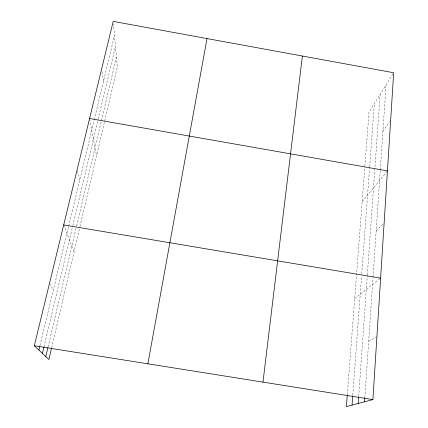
<?xml version="1.0" encoding="UTF-8"?>
<svg xmlns="http://www.w3.org/2000/svg" width="428" height="428" viewBox="0 0 428 428"><rect width="100%" height="100%" fill="white"/><g stroke="black" fill="none" stroke-linecap="round" stroke-linejoin="round"><path stroke-width="0.32" stroke-dasharray="2.14 1.6" d="M364.854 397.81L372.975 277.922M373.018 277.258L380.246 170.547M380.294 169.879L386.045 84.937M358.728 396.221L367.283 275.562M367.331 274.899L380.134 94.379M352.774 395.156L361.569 276.365M361.762 273.722L369.637 167.364M369.685 166.701L374.35 103.624M347.306 394.702L364.8 166.995M364.849 166.337L369.016 112.157L393.332 73.29M51.633 347.809L79.822 227.263M79.977 226.615L117.331 66.891L113.441 23.963M48.08 346.905L76.425 226.722M76.575 226.075L116.443 57.058M43.95 346.894L72.664 226.257M72.819 225.609L98.012 119.76M98.167 119.118L115.474 46.401M39.991 345.551L68.501 226.894M68.657 226.246L94.09 120.391M94.246 119.744L114.485 35.497M382.9 131.369L390.283 120.899M362.125 201.829L387.03 171.393M376.153 231.008L384.135 222.902M354.689 298.584L380.626 278.147M368.674 341.351L376.886 336.927M49.493 283.352L53.366 289.89M63.708 224.919L74.049 251.953M77.211 170.713L79.715 180.22M89.709 119.161L96.535 155.813M102.174 71.743L103.448 81.448"/><path stroke-width="0.64" d="M347.252 395.36L346.391 406.6L372.906 399.597L393.68 72.739L113.206 21.4L34.32 345.749L48.888 359.525L51.478 348.456M364.581 401.796L364.854 397.81M358.215 403.476L358.68 396.879M352.041 405.107L352.726 395.82M262.979 382.113L302.371 56.025M147.874 363.805L207.018 38.573M45.796 356.599L47.925 347.552M42.404 353.394L43.95 346.894M38.9 350.083L39.836 346.199M34.32 345.749L372.906 399.597M63.708 224.919L380.626 278.147M89.586 118.513L387.442 170.884"/></g></svg>
